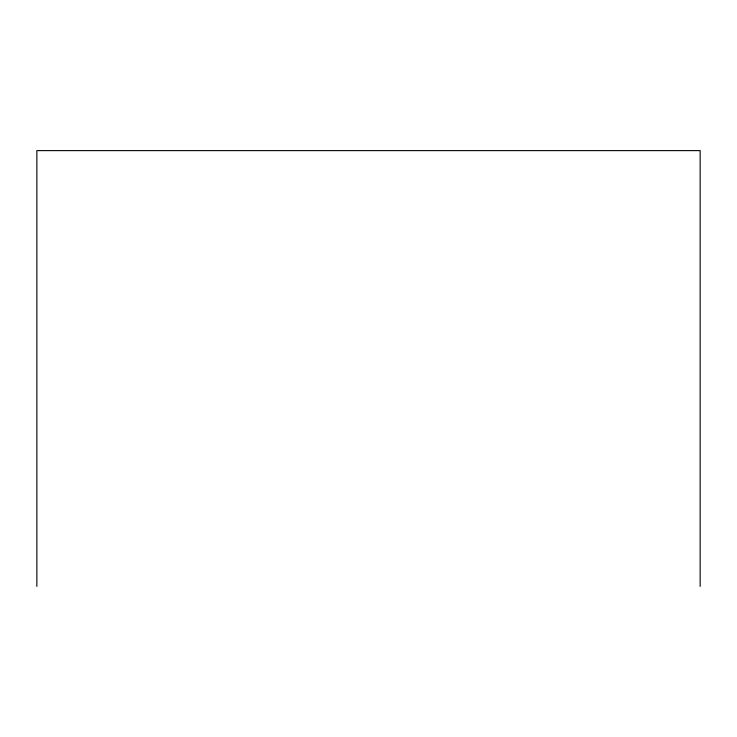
<?xml version="1.0" encoding="UTF-8"?>
<svg xmlns="http://www.w3.org/2000/svg" width="737" height="737" viewBox="0 0 737 737"><rect width="100%" height="100%" fill="white"/><g stroke="black" fill="none" stroke-linecap="round" stroke-linejoin="round"><path stroke-width="1.11" d="M700.15 586.385L700.15 150.615L36.85 150.615L36.85 586.385"/></g></svg>
